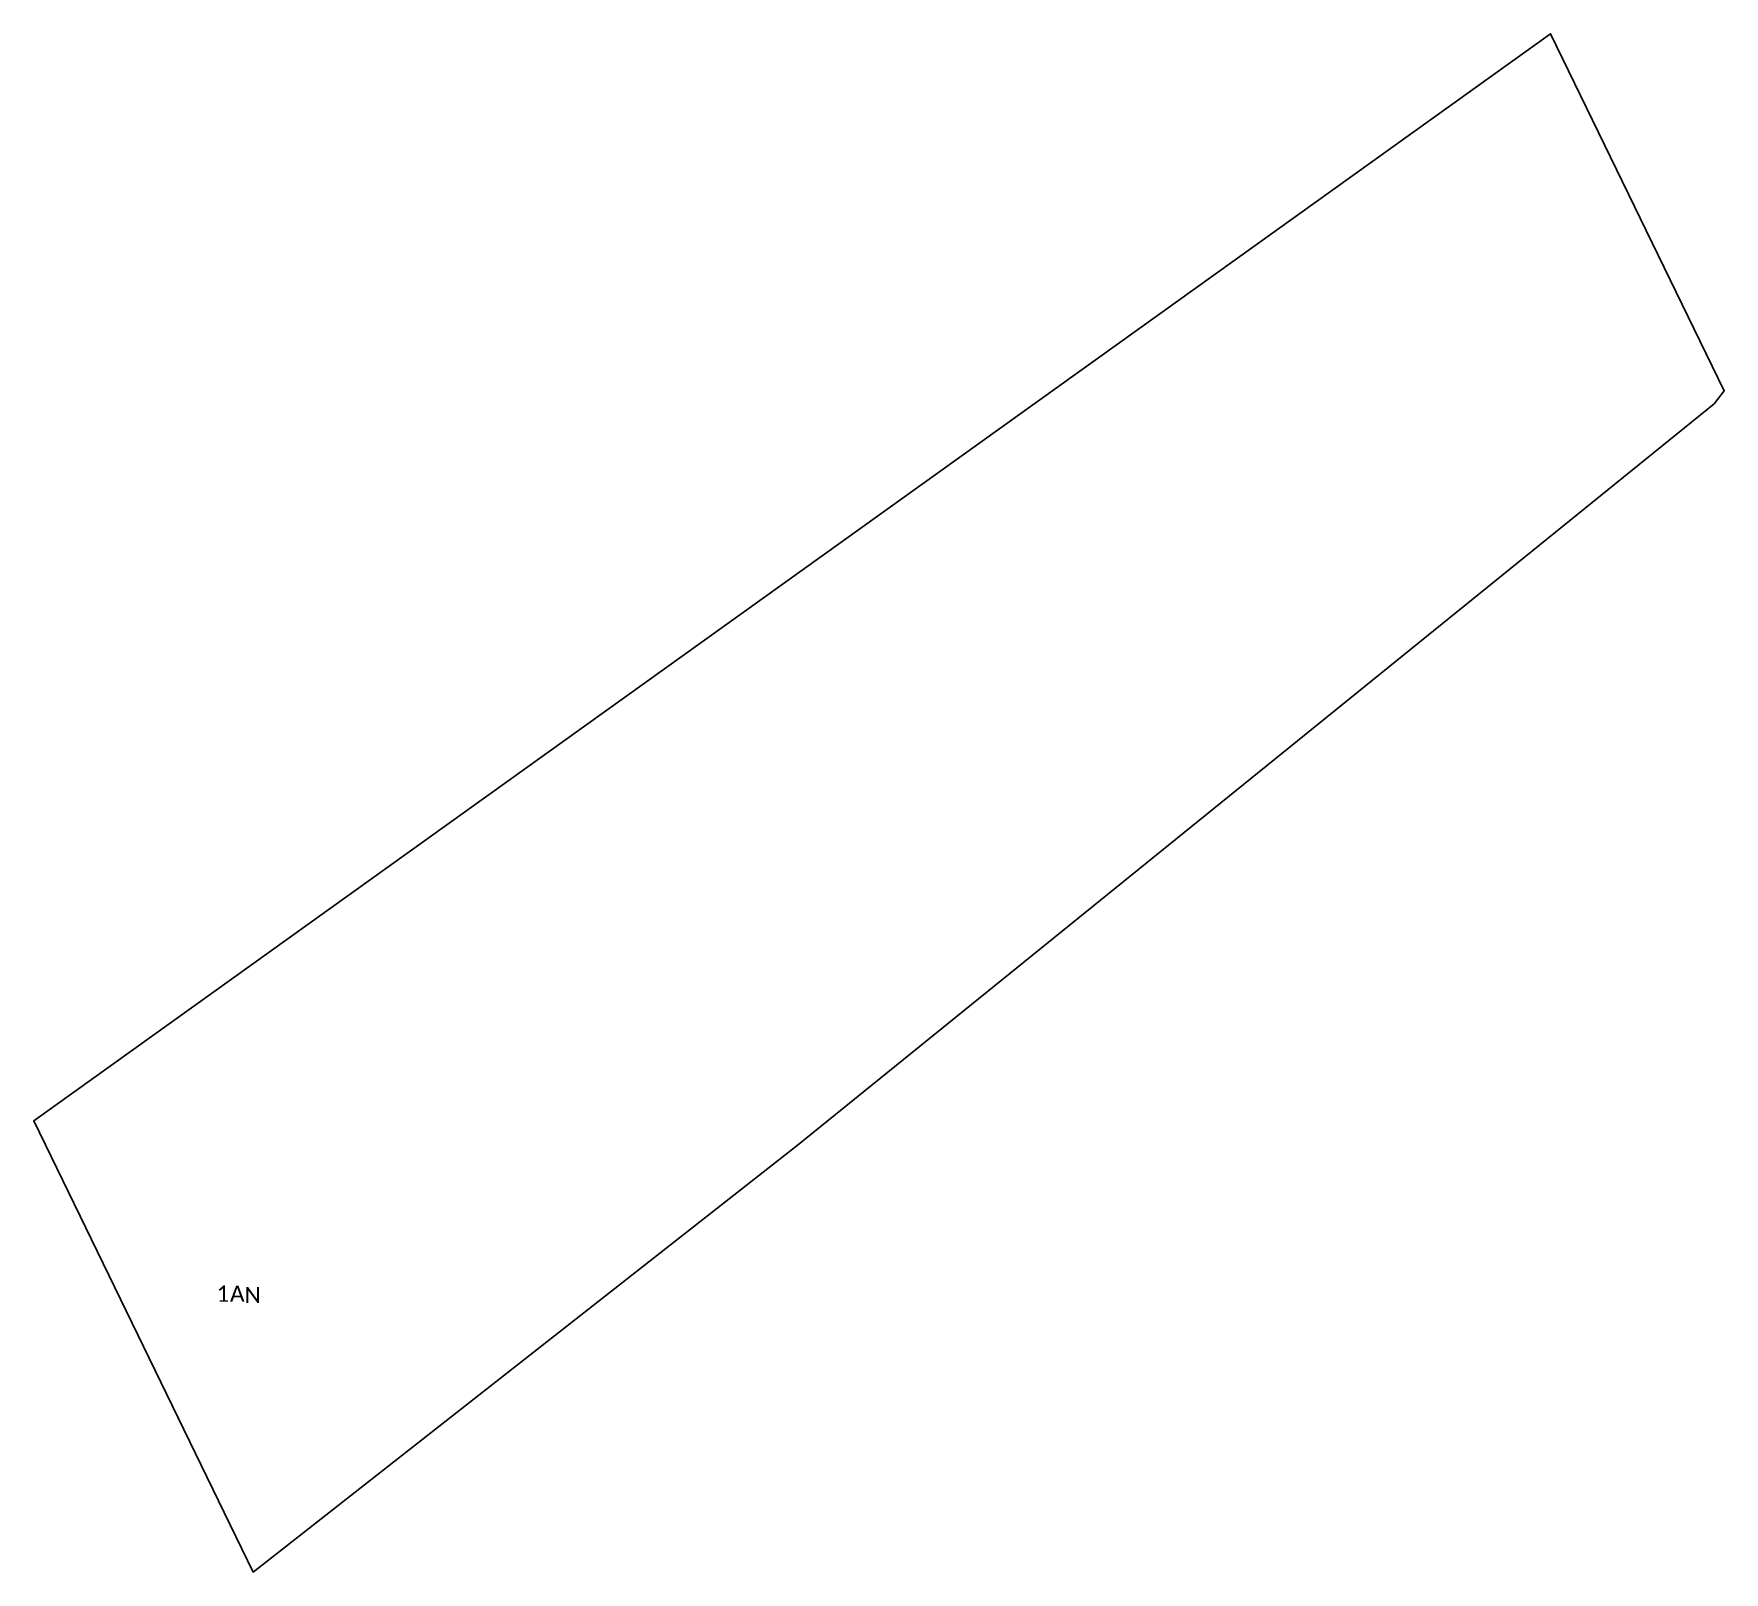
# Model space of a CAD drawing. Extents: x 613669 to 613773, y 646381 to 646476.
import ezdxf

# ---------------------------------------------------------------- set-up
doc = ezdxf.new("R2010")
doc.units = 0
for name, color, linetype in [('_CAT_FOL', 7, 'Continuous'), ('_IMPREJMUIT', 150, 'Continuous'), ('_NR_PARCELA', 50, 'Continuous'), ('_PARCELA_NOU_feb2025', 50, 'Continuous')]:
    doc.layers.add(name, color=color, linetype=linetype)
doc.styles.add('texte', font='')
doc.styles.get('texte').set_extended_font_data('Calibri')

msp = doc.modelspace()

# ---------------------------------------------------------------- linework, layer by layer
at = {"layer": '_PARCELA_NOU_feb2025'}
msp.add_lwpolyline([(613715.67, 646407.64), (613682.12, 646381.32), (613668.59, 646409.17), (613762.13, 646476.22), (613772.83, 646454.19), (613772.22, 646453.39)], close=True, dxfattribs=at)

# ---------------------------------------------------------------- texts
at = {"layer": '_CAT_FOL', "style": 'texte'}
msp.add_text('A', height=1, dxfattribs=at).set_placement((613680.69, 646398))
at = {"layer": '_IMPREJMUIT', "style": 'texte'}
msp.add_text('N', height=1, dxfattribs=at).set_placement((613681.59, 646397.92))
at = {"layer": '_NR_PARCELA', "style": 'texte'}
msp.add_text('1', height=1, dxfattribs=at).set_placement((613679.86, 646398))

doc.saveas('drawing.dxf')
